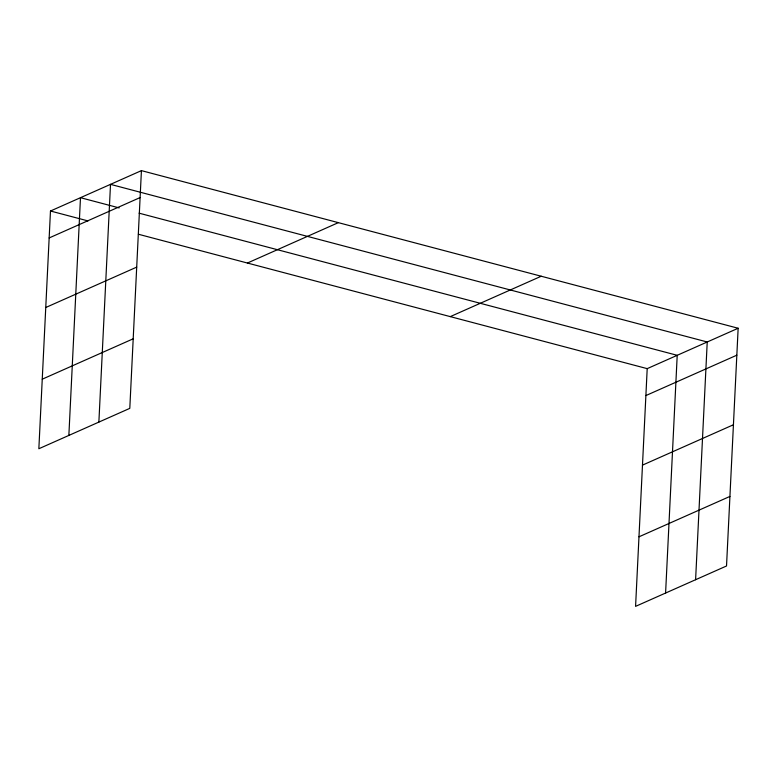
<?xml version="1.0" encoding="UTF-8"?>
<svg xmlns="http://www.w3.org/2000/svg" width="777" height="777" viewBox="0 0 777 777"><rect width="100%" height="100%" fill="white"/><g stroke="black" fill="none" stroke-linecap="round" stroke-linejoin="round"><path stroke-width="1.17" d="M141.424 170.629L50.476 211.014L38.85 448.747L129.798 408.362L141.424 170.629L738.15 328.253L726.524 565.986L635.576 606.371L647.202 368.638L738.15 328.253M68.862 435.421L80.487 197.688L119.172 207.906M98.873 422.096L110.509 184.363L707.225 341.987L695.6 579.72M665.588 593.045L677.214 355.312L139.093 213.17M49.155 237.947L140.113 197.562M45.756 307.507L136.713 267.123M247.397 263.034L338.345 222.649M42.249 379.186L133.207 338.801M450.281 316.618L541.229 276.233M645.881 395.571L736.829 355.186M642.482 465.132L733.43 424.757M638.976 536.81L729.924 496.425M50.476 211.014L87.986 220.921M138.384 234.236L647.202 368.638"/></g></svg>
